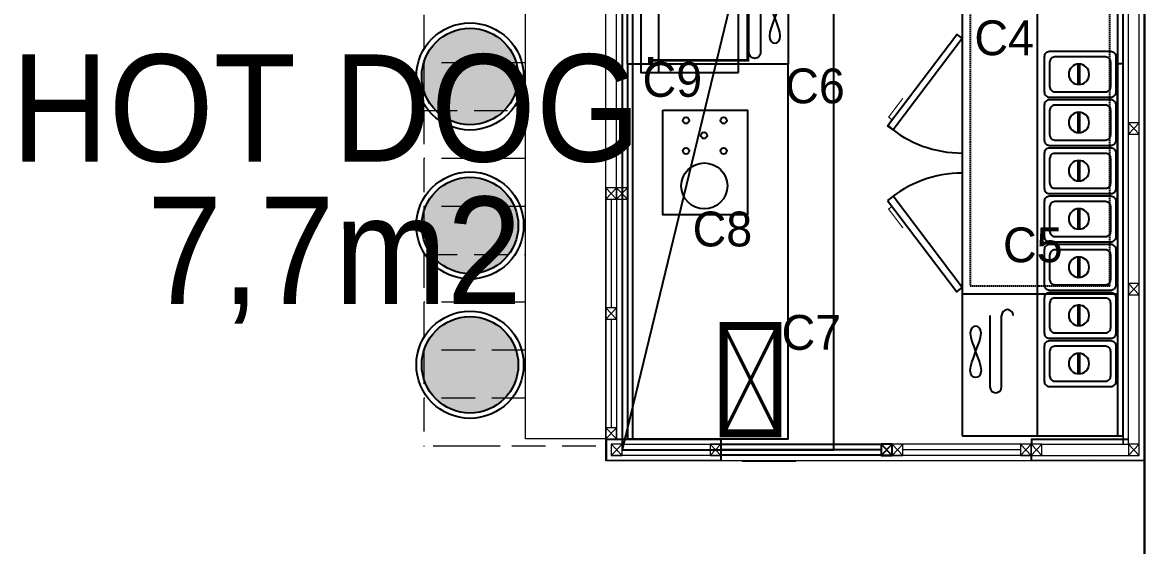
# Model space of a CAD drawing. Header units: millimetres. Extents: x -2729 to 15248, y -12439 to 5292.
# Drawn here: x 6415 to 6833.4, y -9478.5 to -9283.2 of the extents above; entities that cross this region are included whole.
import ezdxf

# ---------------------------------------------------------------- set-up
doc = ezdxf.new("R2010")
doc.units = ezdxf.units.MM
doc.linetypes.add('DASHED', pattern=[0.75, 0.5, -0.25])
doc.linetypes.add('DASHED2', pattern=[0.375, 0.25, -0.125])
doc.layers.add('002 Çizgi', color=7, linetype='Continuous')
doc.layers.add('S2000-002 Çizgi', color=7, linetype='Continuous')
for name, color, linetype, lineweight in [('DUVAR', 7, 'Continuous', 30), ('gor_orta', 40, 'Continuous', 9), ('gor_uzak', 32, 'Continuous', 0), ('gzm', 250, 'Continuous', 20)]:
    doc.layers.add(name, color=color, linetype=linetype, lineweight=lineweight)
doc.styles.add('TAKSİM', font='GOTHIC.TTF', dxfattribs={"height": 20})
doc.styles.add('Мой Ариал', font='arial.ttf', dxfattribs={"width": 0.9})

# ---------------------------------------------------------------- blocks, each defined once
blk = doc.blocks.new('A$C01E77913')
at = {"layer": 'S2000-002 Çizgi'}
for points in [[(2, 26.8), (15, 26.8, -0.414214), (17, 24.8), (17, 2, -0.414214), (15, 0), (2, 0, -0.414214), (0, 2), (0, 24.8, -0.414214)], [(4, 24.8), (13, 24.8, -0.414214), (15, 22.8), (15, 4, -0.414214), (13, 2), (4, 2, -0.414214), (2, 4), (2, 22.8, -0.414214)]]:
    blk.add_lwpolyline(points, format="xyb", close=True, dxfattribs=at)
blk.add_lwpolyline([(4.71, 14.27), (12.21, 14.27), (12.21, 13.52), (4.71, 13.52)], close=True, dxfattribs=at)
blk.add_circle((8.46, 13.87), 3.82, dxfattribs=at)
blk = doc.blocks.new('A$C3BF74239')
at = {"layer": '002 Çizgi', "color": 7}
for p, q in [((85.82, 0), (85.82, 161)), ((85.82, 0), (85.82, 161)), ((38.15, 45), (38.15, 18.33)), ((42.5, 18.33), (42.5, 45)), ((31.01, 39.53), (30.84, 38.38)), ((30.84, 38.38), (31.01, 36.93)), ((31.47, 40.34), (31.01, 39.53)), ((32.11, 40.83), (31.47, 40.34)), ((32.84, 41), (32.11, 40.83)), ((33.58, 40.83), (32.84, 41)), ((34.22, 40.34), (33.58, 40.83)), ((34.67, 39.53), (34.22, 40.34)), ((34.85, 38.38), (34.67, 39.53)), ((34.67, 36.93), (34.85, 38.38)), ((31.01, 36.93), (31.47, 35.22)), ((31.47, 35.22), (32.11, 33.36)), ((33.58, 33.36), (34.22, 35.22)), ((34.22, 35.22), (34.67, 36.93)), ((31.47, 27.6), (32.11, 29.46)), ((32.11, 33.36), (32.84, 31.41)), ((32.11, 29.46), (32.84, 31.41)), ((32.84, 31.41), (33.58, 33.36)), ((32.84, 31.41), (33.58, 29.46)), ((33.58, 29.46), (34.22, 27.6)), ((30.84, 24.44), (31.01, 25.9)), ((31.01, 25.9), (31.47, 27.6)), ((34.22, 27.6), (34.67, 25.9)), ((34.67, 25.9), (34.85, 24.44)), ((31.01, 23.3), (30.84, 24.44)), ((31.47, 22.48), (31.01, 23.3)), ((32.11, 21.99), (31.47, 22.48)), ((32.84, 21.83), (32.11, 21.99)), ((33.58, 21.99), (32.84, 21.83)), ((34.22, 22.48), (33.58, 21.99)), ((34.67, 23.3), (34.22, 22.48)), ((34.85, 24.44), (34.67, 23.3))]:
    blk.add_line(p, q, dxfattribs=at)
for points in [[(27.82, 0), (87.82, 0), (87.82, 161), (27.82, 161)], [(55.82, 161), (55.82, 0), (87.82, 0), (87.82, 161)], [(0, 115.8), (25.77, 149.91), (27.82, 148.36), (2.05, 114.25)], [(0, 87.96), (25.77, 53.85), (27.82, 55.4), (2.05, 89.51)]]:
    blk.add_lwpolyline(points, close=True, dxfattribs=at)
at = {"layer": '002 Çizgi', "color": 7, "linetype": 'DASHED'}
blk.add_lwpolyline([(82.82, 56), (82.82, 158), (30.82, 158), (30.82, 56)], close=True, dxfattribs=at)
at = {"layer": '002 Çizgi', "color": 7, "const_width": 0.428}
for points in [[(1.7, 118.04), (0.38, 119.04), (4.63, 124.67), (5.72, 126.11)], [(1.7, 85.72), (0.38, 84.72), (4.63, 79.09), (5.72, 77.64)]]:
    blk.add_lwpolyline(points, dxfattribs=at)
at = {"layer": '002 Çizgi', "color": 7}
blk.add_lwpolyline([(85.82, 53), (27.82, 53)], dxfattribs=at)
for centre, radius, start, end in [((27.82, 148.36), 42.75, 229.4908, 270), ((27.82, 55.4), 42.75, 90, 130.5092), ((44.67, 45), 2.17, 0, 180), ((40.32, 18.33), 2.17, 180, 0)]:
    blk.add_arc(centre, radius, start, end, dxfattribs=at)
at = {"layer": '002 Çizgi', "color": 7, "xscale": -1, "rotation": 90}
for p in [(85.21, 143.49), (85.21, 125.49), (85.21, 107.49), (85.21, 89.49), (85.21, 71.49), (85.21, 53.49), (85.21, 35.49)]:
    blk.add_blockref('A$C01E77913', p, dxfattribs=at)
blk = doc.blocks.new('A$C732D3729')
at = {"layer": 'S2000-002 Çizgi'}
blk.add_line((2, 0), (2, 182), dxfattribs=at)
for points in [[(60, 0), (0, 0), (0, 182), (60, 182)], [(87.67, 145.31), (62.05, 179.54), (60, 178), (85.61, 143.77)], [(87.82, 119.94), (62.05, 85.83), (60, 87.38), (85.77, 121.49)], [(87.82, 73.96), (62.05, 39.85), (60, 41.4), (85.77, 75.51)], [(56.97, 10.44), (56.8, 11.9), (56.35, 13.6), (55.71, 15.46), (54.97, 17.41), (54.24, 19.36), (53.6, 21.22), (53.14, 22.93), (52.97, 24.38), (53.14, 25.53), (53.6, 26.34), (54.24, 26.83), (54.97, 27), (55.71, 26.83), (56.35, 26.34), (56.8, 25.53), (56.97, 24.38), (56.8, 22.93), (56.35, 21.22), (55.71, 19.36), (54.97, 17.41), (54.24, 15.46), (53.6, 13.6), (53.14, 11.9), (52.97, 10.44), (53.14, 9.3), (53.6, 8.48), (54.24, 7.99), (54.97, 7.83), (55.71, 7.99), (56.35, 8.48), (56.8, 9.3)]]:
    blk.add_lwpolyline(points, close=True, dxfattribs=at)
at = {"layer": 'S2000-002 Çizgi', "linetype": 'DASHED'}
blk.add_lwpolyline([(5, 42), (5, 179), (57, 179), (57, 42)], close=True, dxfattribs=at)
at = {"layer": 'S2000-002 Çizgi', "const_width": 0.428}
for points in [[(85.98, 147.56), (87.3, 148.55), (83.07, 154.21), (81.99, 155.65)], [(86.12, 117.7), (87.44, 116.7), (83.18, 111.07), (82.09, 109.62)], [(86.12, 71.72), (87.44, 70.72), (83.18, 65.09), (82.09, 63.64)]]:
    blk.add_lwpolyline(points, dxfattribs=at)
at = {"layer": 'S2000-002 Çizgi'}
blk.add_lwpolyline([(2, 39), (60, 39)], dxfattribs=at)
for points in [[(45.32, 4.33), (45.32, 31, 1), (40.97, 31)], [(49.66, 31), (49.66, 4.33, -1), (45.32, 4.33)]]:
    blk.add_lwpolyline(points, format="xyb", dxfattribs=at)
for centre, start, end in [((60, 178), 270, 310.245), ((60, 87.38), 49.4908, 90), ((60, 41.4), 49.4908, 90)]:
    blk.add_arc(centre, 42.75, start, end, dxfattribs=at)
blk = doc.blocks.new('A$C1C2A5525')
blk.add_lwpolyline([(0, 39.02), (31.67, 39.02), (31.67, 0), (0, 0)], close=True)
for centre, radius in [((8.7, 35.22), 1.18), ((22.74, 35.22), 1.18), ((15.4, 29.62), 1.18), ((8.7, 23.84), 1.18), ((22.74, 23.84), 1.18), ((15.52, 10.77), 8.6)]:
    blk.add_circle(centre, radius)
blk = doc.blocks.new('A$C3D735FFB')
at = {"layer": 'S2000-002 Çizgi'}
blk.add_lwpolyline([(0, 7.57), (51, 7.57), (51, 44.03), (0, 44.03)], close=True, dxfattribs=at)
for points, const_width in [([(3.46, 40.35), (5.8, 40.35)], 2), ([(4.63, 40.03), (4.63, 4.11), (25.5, 4.11)], 1), ([(46.37, 40.03), (46.37, 4.11), (25.5, 4.11)], 1), ([(47.54, 40.35), (45.2, 40.35)], 2)]:
    blk.add_lwpolyline(points, dxfattribs=dict(at, const_width=const_width))
blk.add_lwpolyline([(51, 37.48), (0, 37.48)], dxfattribs=at)
blk.add_lwpolyline([(25.44, 7.48, 1, 1, 0), (25.44, 3.72, 1, 2, 0), (25.44, 0, 2, 2, 0)], format="xyseb", dxfattribs=at)

msp = doc.modelspace()

# ---------------------------------------------------------------- hatches: boundary and pattern name
for points in [[(6581.877, -9285.373, 1), (6581.877, -9321.373, 1)], [(6581.877, -9340.98, 1), (6581.877, -9376.98, 1)], [(6581.877, -9392.992, 1), (6581.877, -9428.992, 1)]]:
    msp.add_hatch(color=1).paths.add_polyline_path(points)

# ---------------------------------------------------------------- linework, layer by layer
for p, q in [((6717.539, -9116.764), (6638.559, -9442.764)), ((6825.2, -9298.665), (6823.2, -9298.665)), ((6823.2, -9298.665), (6823.2, -9358.665)), ((6675.415, -9438.664), (6675.415, -9446.864)), ((6735.235, -9440.764), (6675.415, -9440.764)), ((6735.235, -9442.764), (6675.415, -9442.764)), ((6735.235, -9440.664), (6739.235, -9444.864)), ((6739.235, -9440.664), (6735.235, -9444.864)), ((6735.235, -9444.764), (6675.415, -9444.764)), ((6683.344, -9446.864), (6703.396, -9446.864)), ((6739.164, -9444.864), (6735.235, -9444.864))]:
    msp.add_line(p, q)
at = {"color": 3, "lineweight": 40, "ltscale": 0.005}
for p, q in [((6696.486, -9436.554), (6676.486, -9396.554)), ((6676.486, -9436.554), (6696.486, -9396.554))]:
    msp.add_line(p, q, dxfattribs=at)
msp.add_lwpolyline([(6638.559, -9442.764), (6717.539, -9442.764), (6717.539, -9116.764), (6638.559, -9116.764)], close=True)
at = {"color": 3, "lineweight": 40, "ltscale": 0.005, "const_width": 3}
msp.add_lwpolyline([(6696.486, -9436.554), (6696.486, -9396.554), (6676.486, -9396.554), (6676.486, -9436.554)], close=True, dxfattribs=at)
msp.add_lwpolyline([(6735.235, -9440.664), (6735.235, -9444.864), (6739.235, -9444.864), (6739.235, -9440.664), (6735.235, -9440.664)])
for centre, radius in [((6581.877, -9303.373), 20), ((6581.877, -9303.373), 18), ((6581.877, -9358.98), 20), ((6581.877, -9358.98), 18), ((6581.877, -9410.992), 20), ((6581.877, -9410.992), 18)]:
    msp.add_circle(centre, radius)
at = {"layer": 'DUVAR', "linetype": 'Continuous'}
for points in [[(6833.402, -9467.638), (6833.402, -8382.986)], [(6833.402, -10060.557), (6833.402, -9466.864)]]:
    msp.add_lwpolyline(points, dxfattribs=at)
at = {"layer": 'gor_orta'}
for p, q in [((6833.201, -9446.864), (6833.201, -9108.374)), ((6833.401, -9446.864), (6833.401, -9108.374)), ((6831.401, -9444.864), (6831.4, -9110.373)), ((6825.401, -9440.664), (6825.401, -9114.574)), ((6825.601, -9440.664), (6825.601, -9114.574)), ((6827.401, -9440.664), (6827.401, -9114.574)), ((6827.401, -9320.664), (6831.401, -9324.864)), ((6831.401, -9320.664), (6827.401, -9324.864)), ((6632.559, -9344.987), (6636.559, -9349.187)), ((6636.559, -9344.987), (6632.559, -9349.187)), ((6636.559, -9344.987), (6636.559, -9438.664)), ((6636.559, -9344.987), (6640.559, -9349.187)), ((6640.559, -9344.987), (6636.559, -9349.187)), ((6827.401, -9380.664), (6831.401, -9384.864)), ((6831.401, -9380.664), (6827.401, -9384.864)), ((6632.559, -9389.725), (6636.559, -9393.925)), ((6636.559, -9389.725), (6632.559, -9393.925)), ((6634.559, -9393.925), (6634.559, -9400.036)), ((6632.559, -9434.464), (6636.559, -9438.664)), ((6636.559, -9434.464), (6632.559, -9438.664)), ((6632.559, -9438.664), (6632.559, -9446.864)), ((6632.559, -9438.664), (6675.415, -9438.664)), ((6632.559, -9438.864), (6675.415, -9438.864)), ((6632.759, -9438.664), (6632.759, -9446.864)), ((6791.159, -9438.665), (6791.158, -9440.639)), ((6791.159, -9438.665), (6827.401, -9438.665)), ((6791.159, -9438.864), (6827.401, -9438.864)), ((6791.359, -9438.665), (6791.358, -9440.639)), ((6634.559, -9440.664), (6638.559, -9444.864)), ((6638.559, -9440.664), (6634.559, -9444.864)), ((6638.559, -9440.664), (6675.415, -9440.664)), ((6671.415, -9440.664), (6675.415, -9444.864)), ((6675.415, -9440.664), (6671.415, -9444.864)), ((6739.235, -9440.664), (6743.235, -9444.864)), ((6743.235, -9440.664), (6739.235, -9444.864)), ((6787.159, -9440.664), (6791.159, -9444.864)), ((6791.159, -9440.664), (6787.159, -9444.864)), ((6791.159, -9440.664), (6795.159, -9444.864)), ((6795.159, -9440.664), (6791.159, -9444.864)), ((6795.159, -9440.664), (6827.401, -9440.664)), ((6827.401, -9440.664), (6831.401, -9444.864)), ((6831.401, -9440.664), (6827.401, -9444.864)), ((6675.415, -9446.665), (6632.538, -9446.664)), ((6650.402, -9446.864), (6632.538, -9446.864)), ((6678.655, -9444.864), (6634.559, -9444.864)), ((6791.159, -9446.864), (6791.159, -9444.864)), ((6814.644, -9446.664), (6791.159, -9446.664)), ((6814.644, -9446.864), (6791.159, -9446.864)), ((6791.359, -9446.864), (6791.359, -9444.864)), ((6795.159, -9444.864), (6827.401, -9444.864)), ((6831.922, -9446.864), (6814.644, -9446.864)), ((6833.401, -9446.664), (6814.658, -9446.637)), ((6832.133, -9446.864), (6831.922, -9446.864)), ((6832.328, -9446.864), (6832.133, -9446.864)), ((6832.505, -9446.864), (6832.328, -9446.864)), ((6832.665, -9446.864), (6832.505, -9446.864)), ((6832.805, -9446.864), (6832.665, -9446.864)), ((6832.925, -9446.864), (6832.805, -9446.864)), ((6833.023, -9446.864), (6832.925, -9446.864)), ((6833.1, -9446.864), (6833.023, -9446.864)), ((6833.156, -9446.864), (6833.1, -9446.864)), ((6833.401, -9446.864), (6833.156, -9446.864)), ((6833.201, -9446.864), (6833.19, -9446.864))]:
    msp.add_line(p, q, dxfattribs=at)
at = {"layer": 'gor_orta', "color": 4}
for p, q in [((6636.559, -9347.087), (6636.559, -9212.605)), ((6640.559, -9347.087), (6640.559, -9212.605)), ((6638.559, -9282.996), (6638.559, -9344.987)), ((6632.559, -9349.187), (6632.559, -9434.464)), ((6634.559, -9349.187), (6634.559, -9389.725)), ((6636.559, -9349.187), (6636.559, -9438.664)), ((6634.559, -9393.925), (6634.559, -9434.464)), ((6787.159, -9440.664), (6743.235, -9440.664)), ((6787.159, -9442.764), (6743.235, -9442.764)), ((6791.159, -9444.864), (6735.235, -9444.864)), ((6787.159, -9444.864), (6743.235, -9444.864))]:
    msp.add_line(p, q, dxfattribs=at)
at = {"layer": 'gor_orta', "linetype": 'DASHED2', "ltscale": 50}
for p, q in [((6564.64, -9280.359), (6564.64, -9298.242)), ((6564.64, -9298.242), (6564.64, -9316.126)), ((6602.559, -9298.242), (6564.64, -9298.242)), ((6564.64, -9316.126), (6602.559, -9316.126)), ((6564.64, -9316.126), (6564.64, -9334.009)), ((6564.64, -9334.009), (6564.64, -9351.893)), ((6602.559, -9334.009), (6564.64, -9334.009)), ((6564.64, -9351.893), (6564.64, -9369.777)), ((6602.559, -9351.893), (6564.64, -9351.893)), ((6564.64, -9369.777), (6602.559, -9369.776)), ((6564.64, -9369.777), (6564.64, -9387.66)), ((6564.64, -9387.66), (6564.64, -9405.543)), ((6602.559, -9387.66), (6564.64, -9387.66)), ((6564.64, -9405.543), (6564.64, -9423.427)), ((6602.559, -9405.543), (6564.64, -9405.543)), ((6564.64, -9423.427), (6564.64, -9441.21)), ((6602.559, -9423.427), (6564.64, -9423.427)), ((6564.64, -9441.21), (6564.64, -9441.31)), ((6564.64, -9441.31), (6564.74, -9441.31)), ((6580.62, -9441.31), (6564.74, -9441.31)), ((6580.62, -9441.31), (6580.62, -9441.21)), ((6580.62, -9441.21), (6596.118, -9441.21)), ((6628.746, -9441.31), (6580.62, -9441.31))]:
    msp.add_line(p, q, dxfattribs=at)
at = {"layer": 'gor_orta'}
for points in [[(6827.401, -9320.664), (6827.401, -9324.864), (6831.401, -9324.864), (6831.401, -9320.664), (6827.401, -9320.664)], [(6632.559, -9344.987), (6632.559, -9349.187), (6636.559, -9349.187), (6636.559, -9344.987), (6632.559, -9344.987)], [(6636.559, -9344.987), (6636.559, -9349.187), (6640.559, -9349.187), (6640.559, -9344.987), (6636.559, -9344.987)], [(6827.401, -9380.664), (6827.401, -9384.864), (6831.401, -9384.864), (6831.401, -9380.664), (6827.401, -9380.664)], [(6632.559, -9389.725), (6632.559, -9393.925), (6636.559, -9393.925), (6636.559, -9389.725), (6632.559, -9389.725)], [(6632.559, -9434.464), (6632.559, -9438.664), (6636.559, -9438.664), (6636.559, -9434.464), (6632.559, -9434.464)], [(6634.559, -9440.664), (6634.559, -9444.864), (6638.559, -9444.864), (6638.559, -9440.664), (6634.559, -9440.664)], [(6671.415, -9440.664), (6671.415, -9444.864), (6675.415, -9444.864), (6675.415, -9440.664), (6671.415, -9440.664)], [(6739.235, -9440.664), (6739.235, -9444.864), (6743.235, -9444.864), (6743.235, -9440.664), (6739.235, -9440.664)], [(6787.159, -9440.664), (6787.159, -9444.864), (6791.159, -9444.864), (6791.159, -9440.664), (6787.159, -9440.664)], [(6791.159, -9440.664), (6791.159, -9444.864), (6795.159, -9444.864), (6795.159, -9440.664), (6791.159, -9440.664)], [(6827.401, -9440.664), (6827.401, -9444.864), (6831.401, -9444.864), (6831.401, -9440.664), (6827.401, -9440.664)]]:
    msp.add_lwpolyline(points, dxfattribs=at)
at = {"layer": 'gor_uzak'}
for p, q in [((6632.559, -9344.987), (6632.559, -9212.605)), ((6640.559, -9349.187), (6640.559, -9438.664)), ((6814.644, -9446.864), (6814.645, -9446.853))]:
    msp.add_line(p, q, dxfattribs=at)
at = {"layer": 'gzm'}
msp.add_lwpolyline([(6632.538, -9446.864), (6632.538, -9108.374), (6833.201, -9108.374), (6833.201, -9446.864)], close=True, dxfattribs=at)
msp.add_lwpolyline([(6632.559, -9438.664), (6602.559, -9438.664), (6602.559, -9116.574), (6632.559, -9116.574)], dxfattribs=at)
at = {"layer": 'S2000-002 Çizgi'}
for points in [[(6700.559, -9298.764), (6640.559, -9298.764), (6640.559, -9438.664), (6700.559, -9438.664)], [(6642.559, -9298.764), (6640.559, -9298.764), (6640.559, -9438.664), (6642.559, -9438.664)]]:
    msp.add_lwpolyline(points, close=True, dxfattribs=at)

# ---------------------------------------------------------------- block references
for name, p in [('A$C732D3729', (6640.559, -9298.764)), ('A$C3BF74239', (6737.585, -9437.574)), ('A$C1C2A5525', (6653.737, -9354.992))]:
    msp.add_blockref(name, p)
at = {"layer": 'S2000-002 Çizgi', "rotation": 90}
msp.add_blockref('A$C3D735FFB', (6689.584, -9301.912), dxfattribs=at)

# ---------------------------------------------------------------- texts
at = {"style": 'TAKSİM'}
for s, p in [('C4', (6769.953, -9295.435)), ('C9', (6646.209, -9310.968)), ('C6', (6699.407, -9313.387)), ('C8', (6664.89, -9366.802)), ('C5', (6780.62, -9372.719)), ('C7', (6698.057, -9405.402))]:
    msp.add_text(s, height=13, dxfattribs=at).set_placement(p)
at = {"lineweight": 40, "ltscale": 0.005, "char_height": 40, "attachment_point": 8, "style": 'Мой Ариал'}
for s, insert in [('HOT DOG', (6528.199, -9335.692)), ('7,7m2', (6531.348, -9395.682))]:
    msp.add_mtext(s, dxfattribs=dict(at, insert=insert))

doc.saveas('drawing.dxf')
